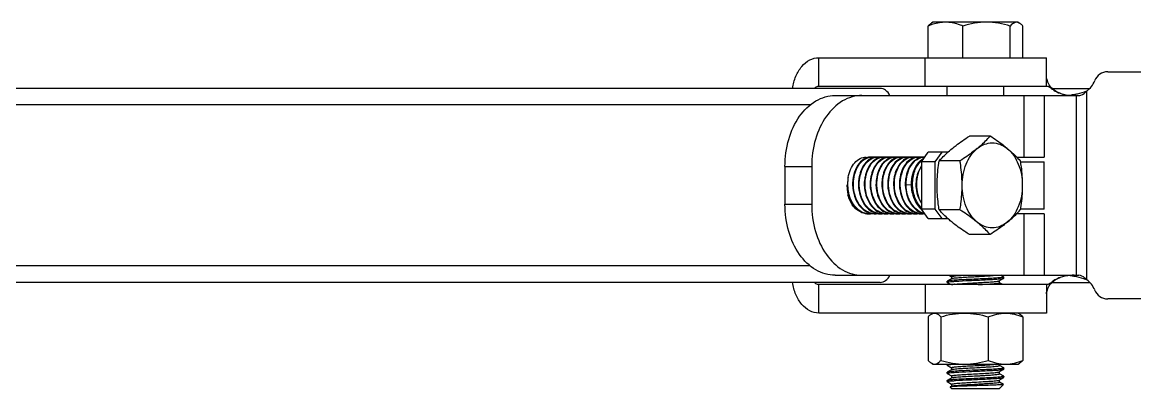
# Model space of a CAD drawing. Extents: x 1247970 to 1725648, y 860327 to 1277876.
# Drawn here: x 1317121 to 1318319, y 1196252 to 1196646 of the extents above; entities that cross this region are included whole.
import ezdxf

# ---------------------------------------------------------------- set-up
doc = ezdxf.new("R2010")
doc.units = 0
doc.header["$LTSCALE"] = 1000
doc.header["$MEASUREMENT"] = 0
doc.layers.get('0').update_dxf_attribs({"color": 254})
doc.layers.add('TK', color=4, linetype='Continuous')

# ---------------------------------------------------------------- blocks, each defined once
blk = doc.blocks.new('A$C7BF01818')
at = {"linetype": 'Continuous'}
for p, q in [((-2567.6, 3118.8), (-2567.6, 3152.9)), ((-2562.3, 3157), (-2563.9, 3156)), ((-2470.7, 3157), (-2562.3, 3157)), ((-2530.2, 3118.8), (-2530.2, 3152.9)), ((-2479.1, 3118.8), (-2479.1, 3152.9)), ((-2470.7, 3157), (-2469, 3156)), ((-2465.4, 3118.8), (-2465.4, 3152.9)), ((-2685.1, 3088.3), (-2685.1, 3118.8)), ((-2685.1, 3118.8), (-2440.1, 3118.8)), ((-2570.5, 3088.3), (-2570.5, 3118.8)), ((-2440.1, 3088.3), (-2440.1, 3118.8)), ((-2374.1, 3103.5), (-2160.1, 3103.5)), ((-2619.1, 3085.7), (-4307.6, 3085.7)), ((-2685.1, 3088.3), (-2440.1, 3088.3)), ((-2667.6, 3078.1), (-2638.8, 3078.1)), ((-2638.8, 3078.1), (-2405.4, 3078.1)), ((-2547, 3078.1), (-2547, 3088.3)), ((-2485.9, 3078.1), (-2485.9, 3088.3)), ((-2464.3, 3078.1), (-2464.3, 3011.9)), ((-2442.7, 3078.1), (-2442.7, 3011.9)), ((-2433.8, 3085), (-2435.6, 3087.3)), ((-2434.1, 3085.7), (-2393.7, 3085.7)), ((-2407.6, 2884.6), (-2407.6, 3078.1)), ((-2396.8, 2879.7), (-2396.8, 3083)), ((-2694.6, 3067.9), (-4130.2, 3067.9)), ((-2500.8, 3034.3), (-2523.1, 3034.3)), ((-2574.5, 3006.8), (-2567.3, 3017)), ((-2574.5, 3006.8), (-2574.5, 2955.9)), ((-2560.1, 3006.8), (-2574.5, 3006.8)), ((-2546.4, 3017), (-2567.3, 3017)), ((-2552.9, 3017), (-2560.1, 3006.8)), ((-2560.1, 3006.8), (-2560.1, 2955.9)), ((-2533.2, 3007.8), (-2555.5, 3007.8)), ((-2472.3, 3011.9), (-2442.7, 3011.9)), ((-2468.3, 3006.8), (-2442.7, 3006.8)), ((-2442.7, 2955.9), (-2442.7, 3006.8)), ((-2721.6, 3001.7), (-2721.6, 2961)), ((-2721.6, 3001.7), (-2692.8, 3001.7)), ((-2692.8, 3001.7), (-2692.8, 2961)), ((-2591.2, 2982.3), (-2585.8, 2982.1)), ((-2585.8, 2982.1), (-2585.7, 2982.1)), ((-2721.6, 2961), (-2692.8, 2961)), ((-2645.1, 2956.6), (-2645, 2956.6)), ((-2567.3, 2945.7), (-2574.5, 2955.9)), ((-2560.1, 2955.9), (-2574.5, 2955.9)), ((-2560.1, 2955.9), (-2552.9, 2945.7)), ((-2533.2, 2954.9), (-2555.5, 2954.9)), ((-2442.7, 2950.8), (-2472.3, 2950.8)), ((-2442.7, 2955.9), (-2468.3, 2955.9)), ((-2464.3, 2950.8), (-2464.3, 2884.6)), ((-2442.7, 2950.8), (-2442.7, 2884.6)), ((-2567.3, 2945.7), (-2546.4, 2945.7)), ((-2500.8, 2928.5), (-2523.1, 2928.5)), ((-2694.6, 2894.8), (-4130.2, 2894.8)), ((-2619.1, 2877), (-4307.6, 2877)), ((-2685.1, 2843.9), (-2685.1, 2874.5)), ((-2440.1, 2874.5), (-2685.1, 2874.5)), ((-2667.6, 2884.6), (-2638.8, 2884.6)), ((-2638.8, 2884.6), (-2405.4, 2884.6)), ((-2570.5, 2874.5), (-2570.5, 2843.9)), ((-2547, 2877.1), (-2547, 2878.2)), ((-2546.9, 2877), (-2547, 2877.1)), ((-2542.1, 2881.1), (-2546.9, 2878.3)), ((-2546.9, 2877), (-2542.6, 2874.5)), ((-2544.8, 2884.6), (-2542.2, 2883.1)), ((-2542.2, 2883.2), (-2542.2, 2881)), ((-2490.9, 2878.6), (-2486, 2881.4)), ((-2490.8, 2876.5), (-2490.8, 2878.7)), ((-2487.1, 2874.5), (-2490.7, 2876.6)), ((-2486, 2882.7), (-2489.3, 2884.6)), ((-2486, 2882.7), (-2485.9, 2882.6)), ((-2486, 2881.4), (-2485.9, 2881.5)), ((-2485.9, 2881.5), (-2485.9, 2882.6)), ((-2440.1, 2874.5), (-2440.1, 2843.9)), ((-2433.8, 2877.7), (-2435.6, 2875.4)), ((-2434.1, 2877), (-2393.7, 2877)), ((-2160.1, 2859.2), (-2374.1, 2859.2)), ((-2440.1, 2843.9), (-2685.1, 2843.9)), ((-2567.6, 2839.8), (-2567.6, 2793)), ((-2564, 2842.9), (-2562.3, 2843.9)), ((-2553.9, 2839.8), (-2553.9, 2793)), ((-2502.8, 2839.8), (-2502.8, 2793)), ((-2469, 2842.9), (-2470.7, 2843.9)), ((-2465.4, 2839.8), (-2465.4, 2793)), ((-2562.3, 2788.9), (-2564, 2789.9)), ((-2562.3, 2788.9), (-2470.7, 2788.9)), ((-2547, 2788), (-2547, 2788.9)), ((-2546.9, 2787.9), (-2547, 2788)), ((-2546.9, 2780.3), (-2547, 2780.2)), ((-2547, 2779.1), (-2547, 2780.2)), ((-2546.9, 2779), (-2547, 2779.1)), ((-2546.9, 2787.9), (-2542.2, 2785.1)), ((-2542.1, 2783.1), (-2546.9, 2780.3)), ((-2546.9, 2779), (-2542.2, 2776.2)), ((-2542.2, 2785.2), (-2542.2, 2783.1)), ((-2490.9, 2780.6), (-2486, 2783.4)), ((-2490.8, 2787.4), (-2490.8, 2788.9)), ((-2490.8, 2778.5), (-2490.8, 2780.7)), ((-2486, 2784.8), (-2490.7, 2787.5)), ((-2486, 2775.9), (-2490.7, 2778.6)), ((-2486, 2784.8), (-2485.9, 2784.6)), ((-2486, 2783.4), (-2485.9, 2783.5)), ((-2485.9, 2783.5), (-2485.9, 2784.6)), ((-2470.7, 2788.9), (-2469, 2789.9)), ((-2547, 2771.3), (-2546.9, 2771.4)), ((-2547, 2770.2), (-2547, 2771.3)), ((-2542.1, 2774.2), (-2546.9, 2771.4)), ((-2546.9, 2771.4), (-2545.9, 2771.7)), ((-2546.9, 2770.1), (-2542.2, 2767.3)), ((-2542.2, 2776.3), (-2542.2, 2774.1)), ((-2542.2, 2767.4), (-2542.2, 2765.2)), ((-2542.1, 2774.2), (-2541.2, 2774.5)), ((-2490.9, 2771.7), (-2486, 2774.5)), ((-2490.8, 2769.6), (-2490.8, 2771.8)), ((-2486.4, 2767.2), (-2490.7, 2769.7)), ((-2490.3, 2763.2), (-2486.4, 2767.1)), ((-2486.4, 2767.2), (-2486.4, 2767.1)), ((-2486, 2775.9), (-2485.9, 2775.7)), ((-2486, 2774.5), (-2485.9, 2774.6)), ((-2485.9, 2774.6), (-2485.9, 2775.7)), ((-2542.1, 2765.3), (-2543.7, 2764.4)), ((-2543.7, 2764.4), (-2543.7, 2764.3)), ((-2541.9, 2762.5), (-2543.7, 2764.3)), ((-2491, 2762.5), (-2541.9, 2762.5)), ((-2490.7, 2762.9), (-2491, 2762.7)), ((-2491, 2762.5), (-2490.8, 2762.7)), ((-2490.8, 2762.7), (-2491, 2762.7)), ((-2490.8, 2762.7), (-2490.8, 2762.9)), ((-2490.8, 2762.9), (-2490.7, 2762.9)), ((-2490.3, 2763.2), (-2490.7, 2762.9))]:
    blk.add_line(p, q, dxfattribs=at)
for points in [[(-2435.6, 3087.3), (-2437.1, 3089.6), (-2438.6, 3092.4), (-2439.5, 3094.8), (-2439.9, 3096.6), (-2440.1, 3097.7), (-2440.1, 3098)], [(-2425.4, 3080.5), (-2428.5, 3081.8), (-2431.9, 3083.8), (-2434.3, 3085.9), (-2435.6, 3087.3)], [(-2440.1, 2864.7), (-2440.1, 2865), (-2439.9, 2866.1), (-2439.5, 2867.9), (-2438.6, 2870.3), (-2437.1, 2873.1), (-2435.6, 2875.4)], [(-2435.6, 2875.4), (-2434.3, 2876.8), (-2431.9, 2878.9), (-2428.5, 2880.9), (-2425.4, 2882.2)]]:
    blk.add_lwpolyline(points, dxfattribs=at)
for centre, radius, start, end in [((-2374.1, 3088.3), 15.3, 90, 157.9757), ((-2411.8, 3103.5), 25.5, 306.2515, 337.9757), ((-2446.3, 3071.6), 18.3, 55.8113, 56.2117), ((-2423.8, 3154.9), 76.8, 275.7566, 279.9721), ((-2423.9, 3155.7), 77.7, 279.9557, 280.2701), ((-2627.9, 2998), 13.9, 90.0022, 93.205), ((-2627.9, 2997.8), 14.1, 78.6612, 89.9519), ((-2621.6, 2998), 13.9, 90.0023, 93.2045), ((-2621.6, 2997.8), 14.1, 78.5825, 89.9511), ((-2615.3, 2998), 13.9, 90.0023, 93.205), ((-2615.3, 2997.8), 14.1, 77.8507, 89.9477), ((-2609, 2998), 13.9, 90.0023, 93.2046), ((-2609, 2997.8), 14.1, 78.6164, 89.9515), ((-2602.7, 2998), 13.9, 90.0023, 93.2046), ((-2602.7, 2997.8), 14.1, 78.5981, 89.9512), ((-2596.4, 2998), 13.9, 90.0023, 93.2051), ((-2596.4, 2997.8), 14.1, 78.6534, 89.9518), ((-2590.1, 2998), 13.9, 90.0023, 93.2045), ((-2590.1, 2997.8), 14.1, 78.6302, 89.9515), ((-2583.8, 2998), 13.9, 90.0023, 93.2047), ((-2583.8, 2997.8), 14.1, 78.6111, 89.9514), ((-2577.5, 2998), 13.9, 90.0022, 93.2052), ((-2577.5, 2997.8), 14.1, 78.6704, 89.952), ((-2571.2, 2998), 13.9, 90.0022, 93.2058), ((-2571.2, 2998.1), 13.8, 88.8477, 89.9998), ((-2611.2, 2982.8), 43, 175.8694, 181.8937), ((-2612.6, 2982.9), 41.6, 170.5973, 175.8743), ((-2549.6, 2982.8), 36.2, 180.8014, 181.0371), ((-2542.6, 2982.8), 43.1, 180.6833, 180.8601), ((-2611.9, 2982.8), 43.1, 181.2819, 181.9468), ((-2611.9, 2982.8), 43.1, 181.9386, 188.8281), ((-2612.9, 2979.2), 41.7, 184.186, 191.3834), ((-2613.5, 2982.5), 41.5, 188.8131, 195.6696), ((-2611, 2982.8), 43.2, 181.8866, 182.0013), ((-2611.5, 2982.7), 42.7, 181.9721, 192.7007), ((-2614.9, 2982.1), 40, 195.7051, 195.9956), ((-2607, 2982.6), 35.5, 189.9932, 190.9869), ((-2600.7, 2982.6), 35.5, 189.6805, 192.1157), ((-2569.2, 2982.6), 35.5, 189.744, 191.2123), ((-2631, 2967.5), 16.7, 267.3319, 269.9985), ((-2631, 2967.7), 16.9, 270.0287, 279.4249), ((-2624.7, 2967.5), 16.7, 267.3323, 269.9985), ((-2624.7, 2967.7), 16.9, 270.0291, 279.4753), ((-2618.4, 2967.5), 16.7, 267.3323, 269.9985), ((-2618.4, 2967.7), 16.9, 270.0292, 279.5222), ((-2612.1, 2967.5), 16.7, 267.332, 269.9985), ((-2612.1, 2967.7), 16.9, 270.0288, 279.4407), ((-2605.8, 2967.5), 16.7, 267.3323, 269.9985), ((-2605.8, 2967.7), 16.9, 270.0292, 279.4857), ((-2599.5, 2967.5), 16.7, 267.3322, 269.9985), ((-2599.5, 2967.7), 16.9, 270.0289, 279.445), ((-2593.2, 2967.5), 16.7, 267.332, 269.9985), ((-2593.2, 2967.7), 16.9, 270.0305, 279.6646), ((-2586.9, 2967.5), 16.7, 267.3323, 269.9985), ((-2586.9, 2967.7), 16.9, 270.0292, 279.5017), ((-2580.6, 2967.5), 16.7, 267.3319, 269.9985), ((-2580.6, 2967.7), 16.9, 270.0287, 279.4225), ((-2574.3, 2967.5), 16.7, 267.3322, 269.9985), ((-2559.8, 2973), 23, 229.3761, 232.4805), ((-2574.3, 2967.7), 16.9, 270.029, 279.4615), ((-2532, 2813.8), 61.6, 96.3745, 96.6142), ((-2446.3, 2891.1), 18.3, 303.7883, 304.1887), ((-2423.8, 2807.8), 76.8, 80.0279, 84.2491), ((-2423.9, 2807), 77.7, 79.7299, 80.0443), ((-2411.8, 2859.2), 25.5, 22.0243, 53.7485), ((-2374.1, 2874.5), 15.3, 202.0243, 270)]:
    blk.add_arc(centre, radius, start, end, dxfattribs=at)
for points, knots in [([(-2548.9, 3157), (-2550.4, 3157), (-2556.9, 3156.6), (-2563.1, 3154.7), (-2567.6, 3152.9)], [0, 0, 0, 0, 0.247141, 1, 1, 1, 1]), ([(-2567.6, 3152.9), (-2567.3, 3153.2), (-2566.2, 3154.4), (-2564.9, 3155.4), (-2563.9, 3156)], [0, 0, 0, 0, 0.272162, 1, 1, 1, 1]), ([(-2530.2, 3152.9), (-2531.7, 3153.5), (-2537.7, 3155.7), (-2544.1, 3157), (-2548.9, 3157)], [0, 0, 0, 0, 0.254844, 1, 1, 1, 1]), ([(-2472.2, 3157), (-2472.8, 3157), (-2475.5, 3156.5), (-2477.6, 3154.5), (-2479.1, 3152.9)], [0, 0, 0, 0, 0.216229, 1, 1, 1, 1]), ([(-2469, 3156), (-2469.3, 3156.2), (-2470.3, 3156.7), (-2471.4, 3157), (-2472.2, 3157)], [0, 0, 0, 0, 0.266235, 1, 1, 1, 1]), ([(-2465.4, 3152.9), (-2465.7, 3153.2), (-2466.8, 3154.4), (-2468, 3155.4), (-2469, 3156)], [0, 0, 0, 0, 0.272162, 1, 1, 1, 1]), ([(-2713.4, 3085.7), (-2712.8, 3090.2), (-2710.6, 3098.7), (-2704.3, 3109.5), (-2695.6, 3116.9), (-2688.5, 3118.8), (-2685.1, 3118.8)], [0, 0, 0, 0, 0.287892, 0.552013, 0.786654, 1, 1, 1, 1]), ([(-2721.6, 3001.7), (-2721.6, 3011.6), (-2719, 3030.6), (-2707.8, 3055.6), (-2692.6, 3070.9), (-2678.4, 3077), (-2671.2, 3078.1), (-2667.6, 3078.1)], [0, 0, 0, 0, 0.287429, 0.554303, 0.789052, 0.896403, 1, 1, 1, 1]), ([(-2638.8, 3078.1), (-2642.4, 3078.1), (-2649.6, 3077), (-2663.8, 3070.9), (-2679, 3055.6), (-2690.3, 3030.6), (-2692.8, 3011.6), (-2692.8, 3001.7)], [0, 0, 0, 0, 0.103597, 0.210948, 0.445697, 0.712571, 1, 1, 1, 1]), ([(-2689.9, 3085.8), (-2689.5, 3086.1), (-2688.3, 3087.5), (-2686.4, 3088.3), (-2685.1, 3088.3)], [0, 0, 0, 0, 0.274002, 1, 1, 1, 1]), ([(-2608.7, 3078.1), (-2609.8, 3080.3), (-2612.5, 3084), (-2617, 3085.7), (-2619.1, 3085.7)], [0, 0, 0, 0, 0.538137, 1, 1, 1, 1]), ([(-2440.1, 3088.3), (-2439.8, 3088.3), (-2438.4, 3088.1), (-2437.1, 3087.4), (-2436.2, 3086.8)], [0, 0, 0, 0, 0.222245, 1, 1, 1, 1]), ([(-2436, 3086.7), (-2435.9, 3086.6), (-2435.1, 3086), (-2434.4, 3085.5), (-2433.8, 3085)], [0, 0, 0, 0, 0.231104, 1, 1, 1, 1]), ([(-2433.8, 3085), (-2433.3, 3084.6), (-2430.7, 3082.7), (-2427.8, 3081.3), (-2425.4, 3080.5)], [0, 0, 0, 0, 0.210146, 1, 1, 1, 1]), ([(-2425.4, 3080.5), (-2424.2, 3080.1), (-2419.3, 3078.7), (-2414.2, 3078.1), (-2410.3, 3078.1)], [0, 0, 0, 0, 0.239548, 1, 1, 1, 1]), ([(-2410, 3079.3), (-2408.9, 3079.5), (-2404.4, 3080.4), (-2400, 3081.7), (-2396.8, 3083)], [0, 0, 0, 0, 0.255037, 1, 1, 1, 1]), ([(-2405.4, 3078.1), (-2404.6, 3078.1), (-2401.3, 3078.7), (-2398.4, 3081), (-2396.8, 3083)], [0, 0, 0, 0, 0.231026, 1, 1, 1, 1]), ([(-2541.7, 3021), (-2540.3, 3022.2), (-2534.3, 3026.9), (-2528, 3031.1), (-2523.1, 3034.3)], [0, 0, 0, 0, 0.237123, 1, 1, 1, 1]), ([(-2514.7, 3021), (-2513.3, 3022.1), (-2508.5, 3026.2), (-2503.9, 3030.8), (-2500.8, 3034.3)], [0, 0, 0, 0, 0.268858, 1, 1, 1, 1]), ([(-2482.3, 3021), (-2483.7, 3022.2), (-2489.6, 3026.9), (-2495.9, 3031.1), (-2500.8, 3034.3)], [0, 0, 0, 0, 0.237123, 1, 1, 1, 1]), ([(-2555.5, 3007.8), (-2554.5, 3008.9), (-2550.2, 3013.6), (-2545.5, 3017.9), (-2541.7, 3021)], [0, 0, 0, 0, 0.2325, 1, 1, 1, 1]), ([(-2514.7, 3021), (-2516.1, 3019.9), (-2522, 3015.2), (-2528.3, 3010.9), (-2533.2, 3007.8)], [0, 0, 0, 0, 0.237123, 1, 1, 1, 1]), ([(-2530.9, 2981.4), (-2530.9, 2989.1), (-2528.3, 3003.9), (-2520, 3016.7), (-2514.7, 3021)], [0, 0, 0, 0, 0.531659, 1, 1, 1, 1]), ([(-2514.7, 3021), (-2512.3, 3022.9), (-2507.2, 3026), (-2498.5, 3027.7), (-2489.7, 3026), (-2484.6, 3022.9), (-2482.3, 3021)], [0, 0, 0, 0, 0.257487, 0.5, 0.742513, 1, 1, 1, 1]), ([(-2482.3, 3021), (-2480.9, 3019.9), (-2476.1, 3015.8), (-2471.5, 3011.3), (-2468.4, 3007.8)], [0, 0, 0, 0, 0.268858, 1, 1, 1, 1]), ([(-2482.3, 3021), (-2477, 3016.7), (-2468.6, 3003.9), (-2466.1, 2989.1), (-2466.1, 2981.4)], [0, 0, 0, 0, 0.468341, 1, 1, 1, 1]), ([(-2653.6, 2989.7), (-2653.1, 2992.7), (-2651.5, 2998.5), (-2647.1, 3005.7), (-2641.2, 3010.7), (-2636.4, 3011.9), (-2634.2, 3011.9)], [0, 0, 0, 0, 0.291651, 0.555731, 0.788679, 1, 1, 1, 1]), ([(-2628.6, 3011.9), (-2630, 3011.9), (-2632.8, 3011.5), (-2638.2, 3009), (-2643.9, 3002.9), (-2648, 2992.9), (-2649.2, 2981.3), (-2647.2, 2969.7), (-2642.3, 2959.7), (-2634.9, 2952.6), (-2628.5, 2950.8), (-2625.5, 2950.8)], [0, 0, 0, 0, 0.049449, 0.100956, 0.214949, 0.346477, 0.489675, 0.634208, 0.769827, 0.890789, 1, 1, 1, 1]), ([(-2625.5, 2950.8), (-2627.9, 2950.9), (-2633, 2952.4), (-2639.4, 2957.4), (-2644.3, 2964.8), (-2647.3, 2973.7), (-2648.3, 2983.4), (-2646.8, 2995.3), (-2642.6, 3003.8), (-2638.4, 3007.5)], [0, 0, 0, 0, 0.105385, 0.219488, 0.34542, 0.481197, 0.621395, 0.759049, 1, 1, 1, 1]), ([(-2632.8, 3007.7), (-2637, 3003.9), (-2641.3, 2995.3), (-2642.8, 2983.1), (-2641.7, 2973.3), (-2638.6, 2964.3), (-2633.5, 2957), (-2626.9, 2952), (-2621.7, 2950.8), (-2619.2, 2950.8)], [0, 0, 0, 0, 0.241301, 0.379446, 0.520004, 0.655787, 0.781306, 0.894819, 1, 1, 1, 1]), ([(-2619.2, 2950.8), (-2622.1, 2951), (-2628.3, 2953), (-2635.5, 2960.1), (-2640.2, 2969.9), (-2642.1, 2981.3), (-2641, 2992.6), (-2637.1, 3002.4), (-2630.7, 3009.6), (-2625, 3011.7), (-2622.3, 3011.9)], [0, 0, 0, 0, 0.109414, 0.230762, 0.366312, 0.510386, 0.653204, 0.784891, 0.899595, 1, 1, 1, 1]), ([(-2638.4, 3007.5), (-2637, 3008.8), (-2634, 3010.9), (-2630.4, 3011.8), (-2628.6, 3011.9)], [0, 0, 0, 0, 0.517722, 1, 1, 1, 1]), ([(-2626.5, 3007.6), (-2630.7, 3003.9), (-2635, 2995.3), (-2636.5, 2983.1), (-2635.4, 2973.3), (-2632.3, 2964.3), (-2627.2, 2957), (-2620.6, 2952), (-2615.4, 2950.8), (-2612.9, 2950.8)], [0, 0, 0, 0, 0.241321, 0.379464, 0.520018, 0.655795, 0.781306, 0.894819, 1, 1, 1, 1]), ([(-2612.9, 2950.8), (-2615.8, 2951), (-2622, 2953), (-2629.2, 2960.1), (-2633.9, 2969.9), (-2635.8, 2981.3), (-2634.7, 2992.6), (-2630.8, 3002.4), (-2624.4, 3009.6), (-2618.7, 3011.7), (-2616, 3011.9)], [0, 0, 0, 0, 0.10941, 0.230759, 0.36631, 0.510388, 0.653211, 0.784896, 0.899598, 1, 1, 1, 1]), ([(-2622.3, 3011.9), (-2624.2, 3011.9), (-2628, 3011.1), (-2631.3, 3009), (-2632.8, 3007.7)], [0, 0, 0, 0, 0.48238, 1, 1, 1, 1]), ([(-2620.2, 3007.7), (-2624.4, 3003.9), (-2628.7, 2995.3), (-2630.2, 2983.1), (-2629.1, 2973.3), (-2626, 2964.3), (-2620.9, 2957), (-2614.3, 2952), (-2609.1, 2950.8), (-2606.6, 2950.8)], [0, 0, 0, 0, 0.241291, 0.379436, 0.519999, 0.655783, 0.781305, 0.89482, 1, 1, 1, 1]), ([(-2606.6, 2950.8), (-2609.5, 2951), (-2615.7, 2953), (-2622.9, 2960.1), (-2627.6, 2969.9), (-2629.5, 2981.3), (-2628.4, 2992.6), (-2624.5, 3002.4), (-2618.1, 3009.6), (-2612.4, 3011.7), (-2609.7, 3011.9)], [0, 0, 0, 0, 0.109413, 0.230763, 0.366317, 0.51039, 0.65321, 0.784893, 0.899595, 1, 1, 1, 1]), ([(-2616, 3011.9), (-2617.9, 3011.9), (-2621.7, 3011.1), (-2625, 3009), (-2626.5, 3007.6)], [0, 0, 0, 0, 0.482371, 1, 1, 1, 1]), ([(-2613.9, 3007.6), (-2618.2, 3003.9), (-2622.4, 2995.3), (-2623.9, 2983.1), (-2622.8, 2973.3), (-2619.7, 2964.3), (-2614.6, 2957), (-2608, 2952), (-2602.8, 2950.8), (-2600.3, 2950.8)], [0, 0, 0, 0, 0.241314, 0.379459, 0.520012, 0.655791, 0.781307, 0.89482, 1, 1, 1, 1]), ([(-2600.3, 2950.8), (-2603.2, 2951), (-2609.4, 2953), (-2616.6, 2960.1), (-2621.3, 2969.9), (-2623.2, 2981.3), (-2622.1, 2992.6), (-2618.2, 3002.4), (-2611.8, 3009.6), (-2606.1, 3011.7), (-2603.4, 3011.9)], [0, 0, 0, 0, 0.109413, 0.230762, 0.36631, 0.510386, 0.653205, 0.784893, 0.899595, 1, 1, 1, 1]), ([(-2609.7, 3011.9), (-2611.6, 3011.9), (-2615.4, 3011.1), (-2618.7, 3009), (-2620.2, 3007.7)], [0, 0, 0, 0, 0.482397, 1, 1, 1, 1]), ([(-2607.6, 3007.7), (-2611.8, 3003.9), (-2616.1, 2995.3), (-2617.6, 2983.1), (-2616.5, 2973.3), (-2613.4, 2964.3), (-2608.3, 2957), (-2601.7, 2952), (-2596.5, 2950.8), (-2594, 2950.8)], [0, 0, 0, 0, 0.241312, 0.379455, 0.520012, 0.655791, 0.781305, 0.89482, 1, 1, 1, 1]), ([(-2594, 2950.8), (-2596.9, 2951), (-2603.1, 2953), (-2610.3, 2960.1), (-2615, 2969.9), (-2616.9, 2981.3), (-2615.8, 2992.6), (-2611.9, 3002.4), (-2605.5, 3009.6), (-2599.8, 3011.7), (-2597.1, 3011.9)], [0, 0, 0, 0, 0.109411, 0.230759, 0.366311, 0.510389, 0.653212, 0.784896, 0.899598, 1, 1, 1, 1]), ([(-2603.4, 3011.9), (-2605.3, 3011.9), (-2609.1, 3011.1), (-2612.4, 3009), (-2613.9, 3007.6)], [0, 0, 0, 0, 0.482371, 1, 1, 1, 1]), ([(-2601.3, 3007.7), (-2605.5, 3003.9), (-2609.8, 2995.3), (-2611.3, 2983.1), (-2610.2, 2973.3), (-2607.1, 2964.3), (-2602, 2957), (-2595.4, 2952), (-2590.2, 2950.8), (-2587.7, 2950.8)], [0, 0, 0, 0, 0.24129, 0.379435, 0.519998, 0.655783, 0.781305, 0.89482, 1, 1, 1, 1]), ([(-2587.7, 2950.8), (-2590.6, 2951), (-2596.8, 2953), (-2604, 2960.1), (-2608.7, 2969.9), (-2610.6, 2981.3), (-2609.5, 2992.6), (-2605.6, 3002.4), (-2599.2, 3009.6), (-2593.5, 3011.7), (-2590.8, 3011.9)], [0, 0, 0, 0, 0.109414, 0.230763, 0.366316, 0.510389, 0.653208, 0.784892, 0.899594, 1, 1, 1, 1]), ([(-2597.1, 3011.9), (-2599, 3011.9), (-2602.8, 3011.1), (-2606.1, 3009), (-2607.6, 3007.7)], [0, 0, 0, 0, 0.482382, 1, 1, 1, 1]), ([(-2595, 3007.6), (-2599.3, 3003.9), (-2603.5, 2995.3), (-2605, 2983.1), (-2603.9, 2973.3), (-2600.8, 2964.3), (-2595.7, 2957), (-2589.1, 2952), (-2583.9, 2950.8), (-2581.4, 2950.8)], [0, 0, 0, 0, 0.241317, 0.379461, 0.520014, 0.655792, 0.781306, 0.894819, 1, 1, 1, 1]), ([(-2581.4, 2950.8), (-2584.3, 2951), (-2590.5, 2953), (-2597.7, 2960.1), (-2602.4, 2969.9), (-2604.3, 2981.3), (-2603.2, 2992.6), (-2599.3, 3002.4), (-2592.9, 3009.6), (-2587.2, 3011.7), (-2584.5, 3011.9)], [0, 0, 0, 0, 0.109411, 0.23076, 0.366309, 0.510386, 0.653207, 0.784895, 0.899597, 1, 1, 1, 1]), ([(-2590.8, 3011.9), (-2592.7, 3011.9), (-2596.5, 3011.1), (-2599.8, 3009), (-2601.3, 3007.7)], [0, 0, 0, 0, 0.482394, 1, 1, 1, 1]), ([(-2588.7, 3007.7), (-2593, 3003.9), (-2597.2, 2995.3), (-2598.7, 2983.1), (-2597.6, 2973.3), (-2594.5, 2964.3), (-2589.4, 2957), (-2582.8, 2952), (-2577.6, 2950.8), (-2575.1, 2950.8)], [0, 0, 0, 0, 0.241302, 0.379446, 0.520006, 0.655788, 0.781304, 0.89482, 1, 1, 1, 1]), ([(-2575.1, 2950.8), (-2578, 2951), (-2584.2, 2953), (-2591.4, 2960.1), (-2596.1, 2969.9), (-2598, 2981.3), (-2596.9, 2992.6), (-2593, 3002.4), (-2586.6, 3009.6), (-2580.9, 3011.7), (-2578.2, 3011.9)], [0, 0, 0, 0, 0.109411, 0.23076, 0.366314, 0.510391, 0.653213, 0.784895, 0.899597, 1, 1, 1, 1]), ([(-2584.5, 3011.9), (-2586.4, 3011.9), (-2590.2, 3011.1), (-2593.5, 3009), (-2595, 3007.6)], [0, 0, 0, 0, 0.48237, 1, 1, 1, 1]), ([(-2582.4, 3007.7), (-2586.5, 3004.1), (-2590.7, 2995.9), (-2592.3, 2984.3), (-2591.6, 2974.8), (-2588.9, 2965.9), (-2584.4, 2958.5), (-2578.3, 2953.1), (-2573.5, 2951.3), (-2571.1, 2951)], [0, 0, 0, 0, 0.238806, 0.375378, 0.515068, 0.651187, 0.778286, 0.893865, 1, 1, 1, 1]), ([(-2591.2, 2982.3), (-2591.3, 2986), (-2590.4, 2993.2), (-2586.4, 3002.8), (-2580.2, 3009.7), (-2574.6, 3011.7), (-2571.9, 3011.9)], [0, 0, 0, 0, 0.291821, 0.560232, 0.794326, 1, 1, 1, 1]), ([(-2578.3, 3011.9), (-2580.1, 3011.9), (-2583.9, 3011.1), (-2587.2, 3009), (-2588.7, 3007.7)], [0, 0, 0, 0, 0.482394, 1, 1, 1, 1]), ([(-2576.1, 3007.7), (-2577.6, 3006.3), (-2583.6, 2999.2), (-2585.8, 2989.4), (-2585.7, 2982.3)], [0, 0, 0, 0, 0.224306, 1, 1, 1, 1]), ([(-2574.5, 2957), (-2577.7, 2960.2), (-2582.6, 2968.5), (-2585, 2982.7), (-2582.9, 2996.6), (-2578.2, 3004.6), (-2575.1, 3007.4)], [0, 0, 0, 0, 0.245715, 0.512956, 0.773315, 1, 1, 1, 1]), ([(-2572, 3011.9), (-2573.8, 3011.9), (-2577.6, 3011.1), (-2580.9, 3009), (-2582.4, 3007.7)], [0, 0, 0, 0, 0.482388, 1, 1, 1, 1]), ([(-2572, 3010.4), (-2572.3, 3010.2), (-2573.8, 3009.5), (-2575.1, 3008.5), (-2576.1, 3007.7)], [0, 0, 0, 0, 0.243018, 1, 1, 1, 1]), ([(-2557.9, 2981.4), (-2557.9, 2983.6), (-2557.6, 2992.4), (-2556.6, 3001.3), (-2555.5, 3007.8)], [0, 0, 0, 0, 0.251248, 1, 1, 1, 1]), ([(-2530.9, 2981.4), (-2530.9, 2983.6), (-2531.1, 2992.4), (-2532.1, 3001.3), (-2533.2, 3007.8)], [0, 0, 0, 0, 0.251248, 1, 1, 1, 1]), ([(-2468.4, 3007.8), (-2468.1, 3005.6), (-2466.7, 2996.9), (-2466.1, 2988), (-2466.1, 2981.4)], [0, 0, 0, 0, 0.248681, 1, 1, 1, 1]), ([(-2576.5, 2999), (-2578, 2996.3), (-2580.2, 2990.3), (-2581.3, 2977.5), (-2578.5, 2967.5), (-2574.8, 2962.3)], [0, 0, 0, 0, 0.239537, 0.497847, 1, 1, 1, 1]), ([(-2574.5, 3002.7), (-2576.4, 2999.8), (-2579.2, 2993.2), (-2581, 2979.1), (-2578.3, 2967.8), (-2574.5, 2961.8)], [0, 0, 0, 0, 0.237857, 0.495496, 1, 1, 1, 1]), ([(-2647.9, 2990.7), (-2648.2, 2989.5), (-2649.1, 2984.6), (-2648.9, 2979.5), (-2648.1, 2975.9)], [0, 0, 0, 0, 0.245648, 1, 1, 1, 1]), ([(-2641.7, 2990.4), (-2641.9, 2989.3), (-2642.7, 2984.7), (-2642.6, 2979.9), (-2642, 2976.5)], [0, 0, 0, 0, 0.245788, 1, 1, 1, 1]), ([(-2635.5, 2990.1), (-2635.7, 2989), (-2636.4, 2984.6), (-2636.3, 2980), (-2635.7, 2976.7)], [0, 0, 0, 0, 0.246058, 1, 1, 1, 1]), ([(-2629.2, 2990), (-2629.4, 2988.9), (-2630.1, 2984.5), (-2630, 2979.9), (-2629.4, 2976.6)], [0, 0, 0, 0, 0.246155, 1, 1, 1, 1]), ([(-2622.8, 2990.1), (-2623.1, 2989), (-2623.8, 2984.5), (-2623.7, 2979.9), (-2623.1, 2976.5)], [0, 0, 0, 0, 0.246065, 1, 1, 1, 1]), ([(-2616.4, 2990.9), (-2616.7, 2989.7), (-2617.5, 2984.9), (-2617.4, 2979.8), (-2616.7, 2976.1)], [0, 0, 0, 0, 0.2454, 1, 1, 1, 1]), ([(-2610.1, 2990.7), (-2610.4, 2989.4), (-2611.3, 2984.3), (-2611, 2979.1), (-2610.2, 2975.3)], [0, 0, 0, 0, 0.245825, 1, 1, 1, 1]), ([(-2603.9, 2990.3), (-2604.2, 2989.2), (-2604.9, 2984.7), (-2604.8, 2980), (-2604.2, 2976.6)], [0, 0, 0, 0, 0.245865, 1, 1, 1, 1]), ([(-2597.7, 2990), (-2597.9, 2989), (-2598.6, 2984.5), (-2598.5, 2980), (-2597.9, 2976.6)], [0, 0, 0, 0, 0.246098, 1, 1, 1, 1]), ([(-2591.4, 2990), (-2591.6, 2988.9), (-2592.3, 2984.5), (-2592.2, 2979.9), (-2591.6, 2976.6)], [0, 0, 0, 0, 0.24614, 1, 1, 1, 1]), ([(-2571.1, 2951.1), (-2573.9, 2951.6), (-2579.6, 2954.3), (-2586, 2961.7), (-2590.2, 2971.3), (-2591.2, 2978.6), (-2591.2, 2982.3)], [0, 0, 0, 0, 0.215857, 0.456017, 0.721227, 1, 1, 1, 1]), ([(-2584.9, 2991), (-2585, 2990.3), (-2585.6, 2987.4), (-2585.8, 2984.5), (-2585.8, 2982.3)], [0, 0, 0, 0, 0.245441, 1, 1, 1, 1]), ([(-2585.7, 2982.1), (-2585.6, 2977), (-2583.8, 2967.2), (-2578.2, 2958.6), (-2574.7, 2955.6)], [0, 0, 0, 0, 0.525716, 1, 1, 1, 1]), ([(-2645.6, 2956.1), (-2646.5, 2957), (-2650.3, 2961.3), (-2652.7, 2966.7), (-2653.8, 2971)], [0, 0, 0, 0, 0.23319, 1, 1, 1, 1]), ([(-2653.4, 2971.1), (-2653, 2969.7), (-2651.1, 2964.4), (-2648, 2959.5), (-2645.1, 2956.6)], [0, 0, 0, 0, 0.264817, 1, 1, 1, 1]), ([(-2631.8, 2950.8), (-2634.2, 2950.9), (-2639.2, 2952.3), (-2645.6, 2957.3), (-2650.5, 2964.6), (-2652.5, 2970.3), (-2653.2, 2973.3)], [0, 0, 0, 0, 0.219273, 0.456424, 0.717944, 1, 1, 1, 1]), ([(-2555.5, 2954.9), (-2555.9, 2957.1), (-2557.2, 2965.8), (-2557.9, 2974.7), (-2557.9, 2981.4)], [0, 0, 0, 0, 0.248681, 1, 1, 1, 1]), ([(-2533.2, 2954.9), (-2532.8, 2957.1), (-2531.5, 2965.8), (-2530.9, 2974.7), (-2530.9, 2981.4)], [0, 0, 0, 0, 0.248681, 1, 1, 1, 1]), ([(-2514.7, 2941.7), (-2520, 2946), (-2528.3, 2958.8), (-2530.9, 2973.6), (-2530.9, 2981.4)], [0, 0, 0, 0, 0.468341, 1, 1, 1, 1]), ([(-2466.1, 2981.4), (-2466.1, 2973.6), (-2468.6, 2958.8), (-2477, 2946), (-2482.3, 2941.7)], [0, 0, 0, 0, 0.531659, 1, 1, 1, 1]), ([(-2466.1, 2981.4), (-2466.1, 2979.1), (-2466.3, 2970.3), (-2467.3, 2961.4), (-2468.4, 2954.9)], [0, 0, 0, 0, 0.251248, 1, 1, 1, 1]), ([(-2667.6, 2884.6), (-2671.2, 2884.6), (-2678.4, 2885.7), (-2692.6, 2891.8), (-2707.8, 2907.1), (-2719, 2932.1), (-2721.6, 2951.2), (-2721.6, 2961)], [0, 0, 0, 0, 0.103597, 0.210948, 0.445697, 0.712571, 1, 1, 1, 1]), ([(-2692.8, 2961), (-2692.8, 2951.2), (-2690.3, 2932.1), (-2679, 2907.1), (-2663.8, 2891.8), (-2649.6, 2885.7), (-2642.4, 2884.6), (-2638.8, 2884.6)], [0, 0, 0, 0, 0.287429, 0.554303, 0.789052, 0.896403, 1, 1, 1, 1]), ([(-2640, 2952.9), (-2640.5, 2953.1), (-2642.5, 2953.9), (-2644.3, 2955), (-2645.6, 2956.1)], [0, 0, 0, 0, 0.242775, 1, 1, 1, 1]), ([(-2645, 2956.6), (-2643.2, 2954.8), (-2639.1, 2951.9), (-2634.2, 2950.8), (-2631.8, 2950.8)], [0, 0, 0, 0, 0.517736, 1, 1, 1, 1]), ([(-2541.7, 2941.7), (-2543, 2942.8), (-2547.9, 2946.9), (-2552.4, 2951.4), (-2555.5, 2954.9)], [0, 0, 0, 0, 0.268858, 1, 1, 1, 1]), ([(-2514.7, 2941.7), (-2516.1, 2942.8), (-2522, 2947.5), (-2528.3, 2951.8), (-2533.2, 2954.9)], [0, 0, 0, 0, 0.237123, 1, 1, 1, 1]), ([(-2482.3, 2941.7), (-2480.9, 2942.8), (-2476.1, 2946.9), (-2471.5, 2951.4), (-2468.4, 2954.9)], [0, 0, 0, 0, 0.268858, 1, 1, 1, 1]), ([(-2523.1, 2928.5), (-2524.8, 2929.5), (-2531.1, 2933.7), (-2537.3, 2938.1), (-2541.7, 2941.7)], [0, 0, 0, 0, 0.261287, 1, 1, 1, 1]), ([(-2514.7, 2941.7), (-2513.3, 2940.6), (-2508.5, 2936.5), (-2503.9, 2931.9), (-2500.8, 2928.5)], [0, 0, 0, 0, 0.268858, 1, 1, 1, 1]), ([(-2482.3, 2941.7), (-2484.6, 2939.8), (-2489.7, 2936.7), (-2498.5, 2935), (-2507.2, 2936.7), (-2512.3, 2939.8), (-2514.7, 2941.7)], [0, 0, 0, 0, 0.257487, 0.5, 0.742513, 1, 1, 1, 1]), ([(-2482.3, 2941.7), (-2483.7, 2940.5), (-2489.6, 2935.9), (-2495.9, 2931.6), (-2500.8, 2928.5)], [0, 0, 0, 0, 0.237123, 1, 1, 1, 1]), ([(-2685.1, 2843.9), (-2688.5, 2843.9), (-2695.6, 2845.8), (-2704.3, 2853.2), (-2710.6, 2864), (-2712.8, 2872.5), (-2713.4, 2877)], [0, 0, 0, 0, 0.213346, 0.447987, 0.712108, 1, 1, 1, 1]), ([(-2685.1, 2874.5), (-2685.6, 2874.5), (-2687.4, 2874.7), (-2689, 2875.9), (-2689.9, 2877)], [0, 0, 0, 0, 0.236834, 1, 1, 1, 1]), ([(-2619.1, 2877), (-2617, 2877), (-2612.5, 2878.7), (-2609.8, 2882.4), (-2608.7, 2884.6)], [0, 0, 0, 0, 0.461863, 1, 1, 1, 1]), ([(-2546.9, 2878.3), (-2546.9, 2878.3), (-2547, 2878.3), (-2547, 2878.2), (-2547, 2878.2)], [0, 0, 0, 0, 0.600622, 1, 1, 1, 1]), ([(-2547, 2877.1), (-2547, 2877.1), (-2546.8, 2877.3), (-2546.3, 2877.4), (-2545.6, 2877.5), (-2544.1, 2877.7), (-2541.5, 2877.9), (-2539.3, 2878.1), (-2538.1, 2878.2)], [0, 0, 0, 0, 0.022341, 0.073201, 0.154978, 0.267351, 0.580068, 1, 1, 1, 1]), ([(-2538.1, 2879.3), (-2539.2, 2879.2), (-2541.3, 2879.1), (-2543.9, 2878.9), (-2545.7, 2878.6), (-2546.6, 2878.5), (-2546.9, 2878.3)], [0, 0, 0, 0, 0.388122, 0.68952, 0.895147, 1, 1, 1, 1]), ([(-2542.2, 2883.2), (-2542.2, 2883.3), (-2541.9, 2883.4), (-2541.5, 2883.5), (-2540.7, 2883.7), (-2540.1, 2883.8), (-2539.7, 2883.8)], [0, 0, 0, 0, 0.085753, 0.276568, 0.581881, 1, 1, 1, 1]), ([(-2542.1, 2881.1), (-2541.8, 2881.2), (-2541.2, 2881.4), (-2539.9, 2881.6), (-2538, 2881.8), (-2534.6, 2882.1), (-2529.3, 2882.5), (-2522.2, 2882.9), (-2514.5, 2883.3), (-2505.2, 2883.8), (-2498.6, 2884.2), (-2494.7, 2884.6)], [0, 0, 0, 0, 0.015181, 0.042677, 0.082042, 0.132389, 0.261045, 0.416419, 0.583657, 0.746751, 1, 1, 1, 1]), ([(-2542, 2874.5), (-2541.6, 2874.6), (-2540.7, 2874.8), (-2539.7, 2874.9), (-2539.1, 2875)], [0, 0, 0, 0, 0.361489, 1, 1, 1, 1]), ([(-2539.7, 2883.8), (-2539.1, 2883.9), (-2535.8, 2884.2), (-2532.5, 2884.5), (-2529.8, 2884.6)], [0, 0, 0, 0, 0.186687, 1, 1, 1, 1]), ([(-2538.8, 2875), (-2537.1, 2875.2), (-2533.2, 2875.5), (-2526.7, 2875.9), (-2519.1, 2876.4), (-2511.3, 2876.8), (-2504, 2877.2), (-2498.5, 2877.6), (-2495, 2877.9), (-2493.1, 2878.1), (-2491.8, 2878.3), (-2491.1, 2878.5), (-2490.9, 2878.6)], [0, 0, 0, 0, 0.105473, 0.246514, 0.409231, 0.577538, 0.73479, 0.865458, 0.916662, 0.9567, 0.984639, 1, 1, 1, 1]), ([(-2485.9, 2882.6), (-2485.9, 2882.5), (-2486.6, 2882.4), (-2487.4, 2882.2), (-2489.1, 2882), (-2491.2, 2881.8), (-2494, 2881.6), (-2498.6, 2881.3), (-2505.1, 2880.9), (-2513.6, 2880.5), (-2522.3, 2880.1), (-2530.5, 2879.7), (-2535.7, 2879.5), (-2538.1, 2879.3)], [0, 0, 0, 0, 0.007475, 0.026715, 0.057884, 0.100408, 0.153404, 0.215742, 0.362918, 0.529309, 0.70062, 0.862141, 1, 1, 1, 1]), ([(-2538.1, 2878.2), (-2533.1, 2878.5), (-2525.2, 2878.9), (-2514.4, 2879.4), (-2506.2, 2879.8), (-2498.8, 2880.2), (-2493.4, 2880.5), (-2489.9, 2880.8), (-2488.1, 2881), (-2486.9, 2881.2), (-2486.2, 2881.3), (-2486, 2881.4)], [0, 0, 0, 0, 0.288661, 0.454369, 0.616887, 0.763171, 0.881506, 0.927138, 0.962483, 0.986874, 1, 1, 1, 1]), ([(-2513.5, 2874.5), (-2510.5, 2874.6), (-2506.3, 2874.9), (-2500.8, 2875.2), (-2497.5, 2875.5), (-2494.7, 2875.7), (-2492.7, 2875.9), (-2491.5, 2876.2), (-2490.9, 2876.3), (-2490.8, 2876.5), (-2490.8, 2876.5)], [0, 0, 0, 0, 0.388713, 0.560606, 0.709818, 0.83148, 0.921685, 0.977737, 0.99271, 1, 1, 1, 1]), ([(-2436.2, 2875.9), (-2436.5, 2875.7), (-2437.7, 2875), (-2439.1, 2874.5), (-2440.1, 2874.5)], [0, 0, 0, 0, 0.289589, 1, 1, 1, 1]), ([(-2433.8, 2877.7), (-2434, 2877.5), (-2434.7, 2877), (-2435.5, 2876.4), (-2436, 2876)], [0, 0, 0, 0, 0.26918, 1, 1, 1, 1]), ([(-2425.4, 2882.2), (-2426.2, 2881.9), (-2429.2, 2880.7), (-2432, 2879.1), (-2433.8, 2877.7)], [0, 0, 0, 0, 0.285604, 1, 1, 1, 1]), ([(-2410.3, 2884.6), (-2411.6, 2884.6), (-2416.7, 2884.4), (-2421.8, 2883.4), (-2425.4, 2882.2)], [0, 0, 0, 0, 0.257456, 1, 1, 1, 1]), ([(-2396.8, 2879.7), (-2397.8, 2880.1), (-2402.1, 2881.7), (-2406.6, 2882.8), (-2410, 2883.4)], [0, 0, 0, 0, 0.242689, 1, 1, 1, 1]), ([(-2396.8, 2879.7), (-2397.4, 2880.4), (-2399.7, 2882.8), (-2403, 2884.6), (-2405.4, 2884.6)], [0, 0, 0, 0, 0.266, 1, 1, 1, 1]), ([(-2567.6, 2839.8), (-2567.3, 2840.2), (-2566.2, 2841.3), (-2564.9, 2842.4), (-2563.9, 2843)], [0, 0, 0, 0, 0.27214, 1, 1, 1, 1]), ([(-2563.9, 2843), (-2563.6, 2843.1), (-2562.6, 2843.6), (-2561.5, 2843.9), (-2560.7, 2843.9)], [0, 0, 0, 0, 0.266275, 1, 1, 1, 1]), ([(-2560.7, 2843.9), (-2560.1, 2843.9), (-2558.5, 2843.6), (-2556.2, 2842.2), (-2554.6, 2840.7), (-2553.9, 2839.8)], [0, 0, 0, 0, 0.214846, 0.574291, 1, 1, 1, 1]), ([(-2553.9, 2839.8), (-2549.7, 2841.1), (-2541.3, 2843.1), (-2532.6, 2843.9), (-2528.3, 2843.9)], [0, 0, 0, 0, 0.500488, 1, 1, 1, 1]), ([(-2528.3, 2843.9), (-2524, 2843.9), (-2515.3, 2843.1), (-2506.9, 2841.1), (-2502.8, 2839.8)], [0, 0, 0, 0, 0.499512, 1, 1, 1, 1]), ([(-2502.8, 2839.8), (-2499.8, 2841), (-2493.7, 2843.1), (-2487.3, 2843.9), (-2484.1, 2843.9)], [0, 0, 0, 0, 0.505313, 1, 1, 1, 1]), ([(-2484.1, 2843.9), (-2480.9, 2843.9), (-2474.5, 2843.1), (-2468.4, 2841), (-2465.4, 2839.8)], [0, 0, 0, 0, 0.494687, 1, 1, 1, 1]), ([(-2465.4, 2839.8), (-2465.7, 2840.2), (-2466.8, 2841.3), (-2468, 2842.4), (-2469, 2843)], [0, 0, 0, 0, 0.27214, 1, 1, 1, 1]), ([(-2567.6, 2793), (-2567.3, 2792.7), (-2566.2, 2791.5), (-2564.9, 2790.5), (-2563.9, 2789.9)], [0, 0, 0, 0, 0.27214, 1, 1, 1, 1]), ([(-2560.7, 2788.9), (-2560.1, 2788.9), (-2558.5, 2789.2), (-2556.2, 2790.6), (-2554.6, 2792.2), (-2553.9, 2793)], [0, 0, 0, 0, 0.214846, 0.574291, 1, 1, 1, 1]), ([(-2553.9, 2793), (-2549.7, 2791.8), (-2541.3, 2789.7), (-2532.6, 2788.9), (-2528.3, 2788.9)], [0, 0, 0, 0, 0.500488, 1, 1, 1, 1]), ([(-2528.3, 2788.9), (-2524, 2788.9), (-2515.3, 2789.7), (-2506.9, 2791.8), (-2502.8, 2793)], [0, 0, 0, 0, 0.499512, 1, 1, 1, 1]), ([(-2502.8, 2793), (-2499.8, 2791.8), (-2493.7, 2789.7), (-2487.3, 2788.9), (-2484.1, 2788.9)], [0, 0, 0, 0, 0.505313, 1, 1, 1, 1]), ([(-2484.1, 2788.9), (-2480.9, 2788.9), (-2474.5, 2789.7), (-2468.4, 2791.8), (-2465.4, 2793)], [0, 0, 0, 0, 0.494687, 1, 1, 1, 1]), ([(-2465.4, 2793), (-2465.7, 2792.7), (-2466.8, 2791.5), (-2468, 2790.5), (-2469, 2789.9)], [0, 0, 0, 0, 0.27214, 1, 1, 1, 1]), ([(-2563.9, 2789.9), (-2563.6, 2789.7), (-2562.6, 2789.2), (-2561.5, 2788.9), (-2560.7, 2788.9)], [0, 0, 0, 0, 0.266275, 1, 1, 1, 1]), ([(-2547, 2788), (-2547, 2788), (-2546.8, 2788.2), (-2546.3, 2788.3), (-2545, 2788.5), (-2543, 2788.7), (-2541.3, 2788.9), (-2540.4, 2788.9)], [0, 0, 0, 0, 0.023766, 0.074575, 0.26685, 0.577881, 1, 1, 1, 1]), ([(-2547, 2779.1), (-2547, 2779.2), (-2546.5, 2779.3), (-2546.2, 2779.4), (-2545.9, 2779.5)], [0, 0, 0, 0, 0.284405, 1, 1, 1, 1]), ([(-2538.1, 2781.3), (-2539.2, 2781.2), (-2541.3, 2781.1), (-2543.9, 2780.9), (-2545.7, 2780.6), (-2546.6, 2780.5), (-2546.9, 2780.3)], [0, 0, 0, 0, 0.388109, 0.689534, 0.895144, 1, 1, 1, 1]), ([(-2545.9, 2779.5), (-2544.9, 2779.6), (-2542.3, 2779.9), (-2539.7, 2780.1), (-2538.1, 2780.2)], [0, 0, 0, 0, 0.390243, 1, 1, 1, 1]), ([(-2542.2, 2785.2), (-2542.2, 2785.3), (-2541.5, 2785.5), (-2540.6, 2785.7), (-2538.9, 2785.9), (-2536.7, 2786.2), (-2533.8, 2786.4), (-2529.2, 2786.7), (-2522.8, 2787.1), (-2514.7, 2787.5), (-2506.8, 2788), (-2500, 2788.4), (-2495.8, 2788.7), (-2494.1, 2788.9)], [0, 0, 0, 0, 0.008633, 0.030467, 0.065649, 0.113361, 0.17237, 0.24111, 0.400216, 0.573745, 0.743191, 0.890496, 1, 1, 1, 1]), ([(-2542.1, 2783.1), (-2541.8, 2783.3), (-2540.8, 2783.4), (-2539.1, 2783.7), (-2536.4, 2784), (-2533.1, 2784.2), (-2529.2, 2784.5), (-2523.1, 2784.8), (-2516.8, 2785.2), (-2510.5, 2785.5), (-2505.9, 2785.8), (-2501.7, 2786.1), (-2498.1, 2786.3), (-2495.1, 2786.6), (-2492.9, 2786.8), (-2491.5, 2787.1), (-2490.9, 2787.2), (-2490.8, 2787.4), (-2490.8, 2787.4)], [0, 0, 0, 0, 0.018679, 0.054277, 0.105762, 0.171346, 0.248693, 0.335026, 0.522009, 0.615924, 0.705599, 0.787807, 0.859593, 0.918387, 0.962111, 0.989308, 0.996545, 1, 1, 1, 1]), ([(-2541.2, 2776.7), (-2540, 2776.9), (-2536.6, 2777.2), (-2530.5, 2777.7), (-2522.8, 2778.2), (-2514.3, 2778.6), (-2506.1, 2779.1), (-2499.8, 2779.5), (-2495.7, 2779.8), (-2493.5, 2780.1), (-2491.9, 2780.3), (-2491.1, 2780.5), (-2490.9, 2780.6)], [0, 0, 0, 0, 0.076129, 0.201385, 0.361063, 0.536229, 0.706082, 0.850457, 0.907574, 0.95229, 0.983331, 1, 1, 1, 1]), ([(-2541.2, 2774.5), (-2539.9, 2774.7), (-2536.4, 2775.1), (-2530, 2775.5), (-2521.9, 2776), (-2514.6, 2776.4), (-2508.6, 2776.7), (-2504.4, 2777), (-2500.6, 2777.2), (-2497.3, 2777.5), (-2494.6, 2777.7), (-2492.7, 2778), (-2491.4, 2778.2), (-2490.9, 2778.4), (-2490.8, 2778.5), (-2490.8, 2778.5)], [0, 0, 0, 0, 0.079397, 0.210688, 0.37738, 0.558336, 0.646974, 0.730582, 0.806487, 0.872269, 0.92584, 0.965525, 0.990178, 0.996771, 1, 1, 1, 1]), ([(-2485.9, 2784.6), (-2485.9, 2784.5), (-2486.6, 2784.4), (-2487.4, 2784.2), (-2489.1, 2784), (-2491.2, 2783.8), (-2494, 2783.6), (-2498.6, 2783.3), (-2505.1, 2783), (-2513.6, 2782.6), (-2522.3, 2782.2), (-2530.5, 2781.8), (-2535.7, 2781.5), (-2538.1, 2781.3)], [0, 0, 0, 0, 0.007476, 0.026716, 0.057887, 0.100414, 0.153414, 0.215754, 0.362928, 0.529315, 0.700628, 0.862146, 1, 1, 1, 1]), ([(-2538.1, 2780.2), (-2533.1, 2780.5), (-2525.2, 2780.9), (-2514.4, 2781.4), (-2506.2, 2781.8), (-2498.8, 2782.2), (-2493.4, 2782.5), (-2489.9, 2782.8), (-2488.1, 2783), (-2486.9, 2783.2), (-2486.2, 2783.3), (-2486, 2783.4)], [0, 0, 0, 0, 0.288662, 0.454372, 0.61689, 0.763172, 0.881507, 0.927139, 0.962484, 0.986874, 1, 1, 1, 1]), ([(-2547, 2770.2), (-2547, 2770.2), (-2546.8, 2770.4), (-2546.3, 2770.5), (-2545.6, 2770.6), (-2544.1, 2770.8), (-2541.5, 2771), (-2539.3, 2771.2), (-2538.1, 2771.3)], [0, 0, 0, 0, 0.022323, 0.073172, 0.154943, 0.267309, 0.580058, 1, 1, 1, 1]), ([(-2546.9, 2770.1), (-2546.9, 2770.1), (-2547, 2770.1), (-2547, 2770.2), (-2547, 2770.2)], [0, 0, 0, 0, 0.600507, 1, 1, 1, 1]), ([(-2538.1, 2772.4), (-2539.7, 2772.3), (-2542.3, 2772.1), (-2544.9, 2771.8), (-2545.9, 2771.7)], [0, 0, 0, 0, 0.609757, 1, 1, 1, 1]), ([(-2542.2, 2776.3), (-2542.2, 2776.4), (-2541.8, 2776.6), (-2541.5, 2776.6), (-2541.2, 2776.7)], [0, 0, 0, 0, 0.294899, 1, 1, 1, 1]), ([(-2542.2, 2767.4), (-2542.2, 2767.4), (-2542, 2767.6), (-2541.4, 2767.7), (-2540, 2768), (-2537.8, 2768.2), (-2534.8, 2768.5), (-2531.2, 2768.7), (-2527, 2769), (-2522.5, 2769.3), (-2516.1, 2769.6), (-2509.8, 2770), (-2503.8, 2770.3), (-2499.8, 2770.6), (-2496.5, 2770.9), (-2493.9, 2771.1), (-2492.1, 2771.4), (-2491.2, 2771.5), (-2490.9, 2771.7)], [0, 0, 0, 0, 0.003454, 0.010692, 0.037889, 0.081612, 0.140406, 0.212192, 0.2944, 0.384076, 0.47799, 0.664974, 0.751306, 0.828653, 0.894238, 0.945724, 0.981321, 1, 1, 1, 1]), ([(-2542.1, 2765.3), (-2541.8, 2765.5), (-2540.8, 2765.6), (-2539.1, 2765.9), (-2536.4, 2766.1), (-2533.1, 2766.4), (-2529.2, 2766.7), (-2523.1, 2767), (-2516.8, 2767.4), (-2510.5, 2767.7), (-2505.9, 2768), (-2501.7, 2768.3), (-2498.1, 2768.5), (-2495.1, 2768.8), (-2492.9, 2769), (-2491.5, 2769.3), (-2490.9, 2769.4), (-2490.8, 2769.6), (-2490.8, 2769.6)], [0, 0, 0, 0, 0.01868, 0.054277, 0.105763, 0.171347, 0.248693, 0.335025, 0.522009, 0.615924, 0.705599, 0.787807, 0.859592, 0.918386, 0.96211, 0.989308, 0.996543, 1, 1, 1, 1]), ([(-2485.9, 2775.7), (-2485.9, 2775.6), (-2486.6, 2775.5), (-2487.4, 2775.3), (-2489.1, 2775.1), (-2491.2, 2774.9), (-2494, 2774.7), (-2498.6, 2774.4), (-2505.1, 2774), (-2513.6, 2773.6), (-2522.3, 2773.2), (-2530.5, 2772.8), (-2535.7, 2772.6), (-2538.1, 2772.4)], [0, 0, 0, 0, 0.007474, 0.026715, 0.057888, 0.100418, 0.15342, 0.21576, 0.362935, 0.529332, 0.700642, 0.862147, 1, 1, 1, 1]), ([(-2538.1, 2771.3), (-2533.1, 2771.6), (-2525.2, 2772), (-2514.4, 2772.5), (-2506.2, 2772.9), (-2498.8, 2773.3), (-2493.4, 2773.6), (-2489.9, 2773.9), (-2488.1, 2774.1), (-2486.9, 2774.3), (-2486.2, 2774.4), (-2486, 2774.5)], [0, 0, 0, 0, 0.288675, 0.45439, 0.616901, 0.763185, 0.881518, 0.927147, 0.962487, 0.986875, 1, 1, 1, 1]), ([(-2486.4, 2767.1), (-2486.5, 2767), (-2487, 2767), (-2488, 2766.8), (-2489.7, 2766.7), (-2491.8, 2766.6), (-2494.5, 2766.4), (-2498.8, 2766.3), (-2505.1, 2766), (-2513.1, 2765.8), (-2521.4, 2765.5), (-2529.1, 2765.3), (-2534, 2765.1), (-2536.2, 2765)], [0, 0, 0, 0, 0.009005, 0.029828, 0.062254, 0.105696, 0.159308, 0.222014, 0.369384, 0.535453, 0.705888, 0.865592, 1, 1, 1, 1]), ([(-2536.2, 2765), (-2537.2, 2764.9), (-2539, 2764.8), (-2541.2, 2764.7), (-2542.7, 2764.5), (-2543.5, 2764.5), (-2543.7, 2764.4)], [0, 0, 0, 0, 0.397446, 0.702405, 0.905141, 1, 1, 1, 1])]:
    blk.add_open_spline(points, degree=3, knots=knots, dxfattribs=at)
for points in [[(-2504.6, 3157), (-2513.2, 3157), (-2521.9, 3155.3), (-2530.2, 3152.9)], [(-2479.1, 3152.9), (-2487.3, 3155.3), (-2496, 3157), (-2504.6, 3157)], [(-2575.1, 3007.4), (-2574.4, 3008.1), (-2573.7, 3008.7), (-2572.9, 3009.2)], [(-2585.8, 2982.1), (-2585.8, 2979.2), (-2585.4, 2976.3), (-2584.6, 2973.4)]]:
    blk.add_open_spline(points, degree=3, dxfattribs=at)

msp = doc.modelspace()

# ---------------------------------------------------------------- block references
at = {"layer": 'TK'}
msp.add_blockref('A$C7BF01818', (1320663.7, 1193489.5), dxfattribs=at)

doc.saveas('drawing.dxf')
